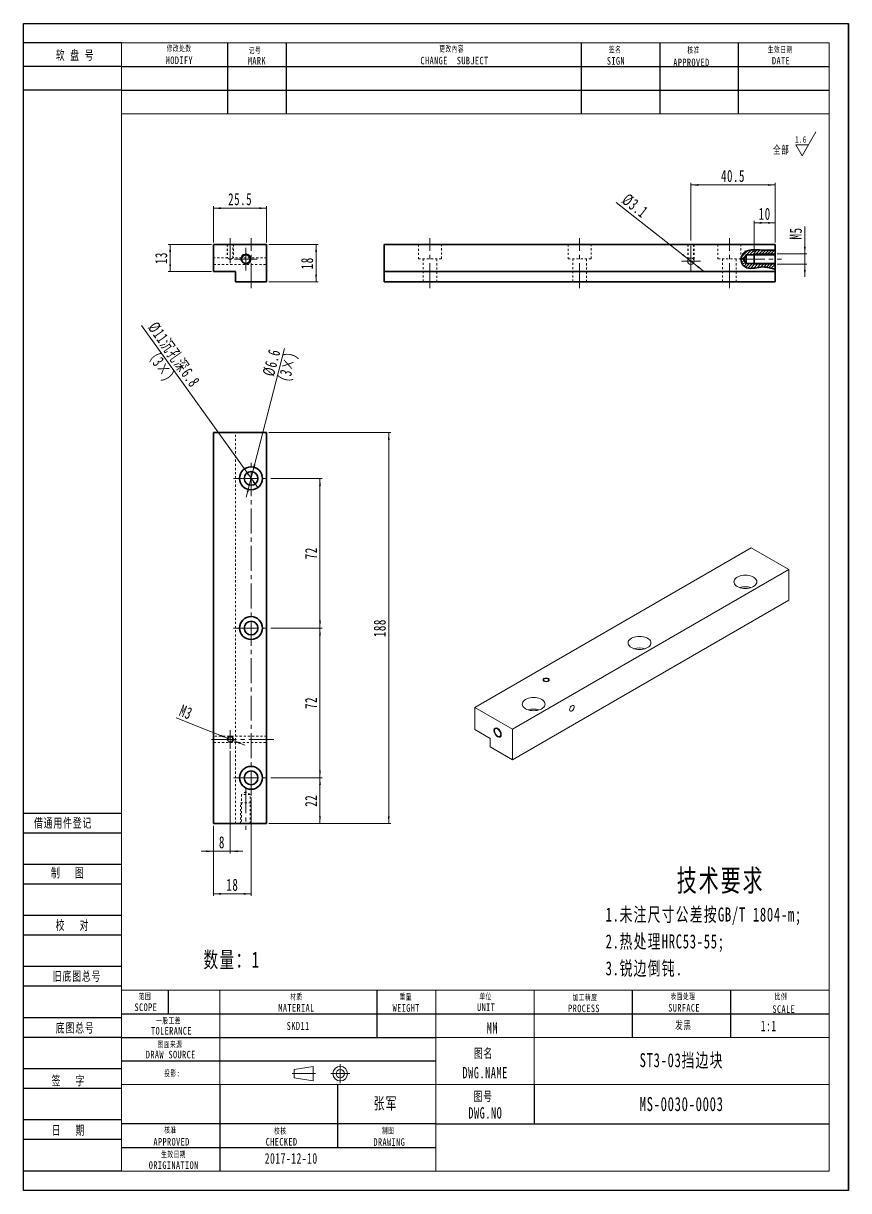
# Model space of a CAD drawing. Header units: millimetres. Extents: x 0 to 8592, y 0 to 561.
# Drawn here: x 876 to 1273, y 0 to 561 of the extents above; entities that cross this region are included whole.
import ezdxf

# ---------------------------------------------------------------- set-up
doc = ezdxf.new("R2010")
doc.units = ezdxf.units.MM
for name, pattern in [('AD_LTYPE3 0 mm', [16, 11, -1, 1, -1, 1, -1]), ('AD_LTYPE6 0 mm', [12, 1, -1, 1, -1, 1, -1, 1, -1, 1, -1, 1, -1]), ('点画线', [18, 12, -2, 2, -2]), ('虚线', [2, 1, -1])]:
    doc.linetypes.add(name, pattern=pattern)
doc.layers.get('0').update_dxf_attribs({"lineweight": 35})
for name, color, linetype, lineweight in [('ACAD0', 7, 'Continuous', 0), ('ACADA-定位3-标高', 171, 'Continuous', 0), ('ACADA-构件3-柱砼', 9, 'Continuous', 0), ('ACADA-构件8-屋面', 7, 'Continuous', 0), ('EB0', 7, 'Continuous', 35), ('中心线层', 1, '点画线', 18), ('剖面线层', 4, 'Continuous', 18), ('尺寸线层', 3, 'Continuous', 18), ('虚线层', 6, '虚线', 18)]:
    doc.layers.add(name, color=color, linetype=linetype, lineweight=lineweight)
doc.styles.add('标准', font='', dxfattribs={"width": 0.667})
doc.styles.get('标准').set_extended_font_data('宋体')
doc.dimstyles.new('标准', dxfattribs={"dimtxt": 5.779688, "dimasz": 3.5, "dimexe": 1, "dimexo": 1, "dimgap": 1.209086, "dimtad": 1, "dimdec": 1, "dimdsep": 46, "dimtxsty": '标准', "dimblk": '_CAXARROW', "dimcen": 0, "dimdle": 6, "dimazin": 2, "dimtfac": 0.707107, "dimtdec": 3, "dimtmove": 0, "dimatfit": 3, "dimfxl": 1, "dimfrac": 2, "dimtolj": 1, "dimlwd": 18, "dimarcsym": 0})

# ---------------------------------------------------------------- blocks, each defined once
blk = doc.blocks.new('*X29')
at = {"layer": 'EB0', "linetype": 'Continuous', "lineweight": 18}
for points in [[(946.42, 454.91), (946.86, 451.41), (945.98, 451.41)], [(946.42, 441.91), (946.86, 445.41), (945.98, 445.41)]]:
    blk.add_hatch(color=0, dxfattribs=at).paths.add_polyline_path(points, flags=0)
at = {"layer": 'EB0', "color": 0, "linetype": 'Continuous', "lineweight": 18}
for p, q in [((966.31, 454.91), (945.42, 454.91)), ((946.42, 454.91), (946.42, 441.91)), ((966.31, 441.91), (945.42, 441.91))]:
    blk.add_line(p, q, dxfattribs=at)
at = {"layer": 'EB0', "color": 0, "linetype": 'Continuous', "lineweight": 18, "insert": (942.11, 448.41), "char_height": 5.78, "width": 8.1213, "attachment_point": 5, "rotation": 90, "line_spacing_factor": 1.15057, "style": '标准'}
blk.add_mtext('\\T1.1;13', dxfattribs=at)
blk = doc.blocks.new('_CAXARROW')
blk.add_hatch(color=0).paths.add_polyline_path([(0, 0), (-1, 0.125), (-1, -0.125)], flags=0)
blk = doc.blocks.new('*X30')
at = {"layer": 'EB0', "linetype": 'Continuous', "lineweight": 18}
for points in [[(967.31, 472.38), (970.81, 471.94), (970.81, 472.82)], [(992.81, 472.38), (989.31, 471.94), (989.31, 472.82)]]:
    blk.add_hatch(color=0, dxfattribs=at).paths.add_polyline_path(points, flags=0)
at = {"layer": 'EB0', "color": 0, "linetype": 'Continuous', "lineweight": 18}
for p, q in [((967.31, 455.91), (967.31, 473.38)), ((992.81, 472.38), (967.31, 472.38)), ((992.81, 455.91), (992.81, 473.38))]:
    blk.add_line(p, q, dxfattribs=at)
at = {"layer": 'EB0', "color": 0, "linetype": 'Continuous', "lineweight": 18, "insert": (980.06, 476.69), "char_height": 5.78, "width": 17.1678, "attachment_point": 5, "line_spacing_factor": 1.15057, "style": '标准'}
blk.add_mtext('\\T1.1;25.5', dxfattribs=at)
blk = doc.blocks.new('*X31')
at = {"layer": 'EB0', "linetype": 'Continuous', "lineweight": 18}
for points in [[(1016.58, 454.91), (1016.15, 451.41), (1017.02, 451.41)], [(1016.58, 436.91), (1016.15, 440.41), (1017.02, 440.41)]]:
    blk.add_hatch(color=0, dxfattribs=at).paths.add_polyline_path(points, flags=0)
at = {"layer": 'EB0', "color": 0, "linetype": 'Continuous', "lineweight": 18}
for p, q in [((993.81, 454.91), (1017.58, 454.91)), ((1016.58, 436.91), (1016.58, 454.91)), ((993.81, 436.91), (1017.58, 436.91))]:
    blk.add_line(p, q, dxfattribs=at)
at = {"layer": 'EB0', "color": 0, "linetype": 'Continuous', "lineweight": 18, "insert": (1012.27, 445.91), "char_height": 5.78, "width": 8.1534, "attachment_point": 5, "rotation": 90, "line_spacing_factor": 1.15057, "style": '标准'}
blk.add_mtext('\\T1.1;18', dxfattribs=at)
blk = doc.blocks.new('*X32')
at = {"layer": 'EB0', "linetype": 'Continuous', "lineweight": 18}
for points in [[(1196.81, 483.55), (1200.31, 483.99), (1200.31, 483.12)], [(1237.31, 483.55), (1233.81, 483.99), (1233.81, 483.12)]]:
    blk.add_hatch(color=0, dxfattribs=at).paths.add_polyline_path(points, flags=0)
at = {"layer": 'EB0', "color": 0, "linetype": 'Continuous', "lineweight": 18}
for p, q in [((1196.81, 456.9), (1196.81, 484.55)), ((1196.81, 483.55), (1237.31, 483.55)), ((1237.31, 455.91), (1237.31, 484.55))]:
    blk.add_line(p, q, dxfattribs=at)
at = {"layer": 'EB0', "color": 0, "linetype": 'Continuous', "lineweight": 18, "insert": (1217.06, 487.86), "char_height": 5.78, "width": 17.1678, "attachment_point": 5, "line_spacing_factor": 1.15057, "style": '标准'}
blk.add_mtext('\\T1.1;40.5', dxfattribs=at)
blk = doc.blocks.new('*X33')
at = {"layer": 'EB0', "linetype": 'Continuous', "lineweight": 18}
for points in [[(1195.59, 447.87), (1193.12, 450.38), (1192.57, 449.69)], [(1198.03, 445.96), (1201.05, 444.13), (1200.51, 443.45)]]:
    blk.add_hatch(color=0, dxfattribs=at).paths.add_polyline_path(points, flags=0)
at = {"layer": 'EB0', "color": 0, "linetype": 'Continuous', "lineweight": 18}
blk.add_line((1160.95, 475.16), (1202.74, 442.24), dxfattribs=at)
at = {"layer": 'EB0', "color": 0, "linetype": 'Continuous', "lineweight": 18, "insert": (1169.94, 473.56), "char_height": 5.7797, "width": 23.6739, "attachment_point": 5, "rotation": 321.7791, "line_spacing_factor": 1.15057, "style": '标准'}
blk.add_mtext('\\T1.1;%%C3.1', dxfattribs=at)
blk = doc.blocks.new('*X34')
at = {"layer": 'EB0', "linetype": 'Continuous', "lineweight": 18}
for points in [[(1251.6, 450.41), (1252.03, 453.91), (1251.16, 453.91)], [(1251.6, 445.41), (1252.03, 441.91), (1251.16, 441.91)]]:
    blk.add_hatch(color=0, dxfattribs=at).paths.add_polyline_path(points, flags=0)
at = {"layer": 'EB0', "color": 0, "linetype": 'Continuous', "lineweight": 18}
for p, q in [((1251.6, 463.6), (1251.6, 439.41)), ((1238.31, 450.41), (1252.6, 450.41)), ((1238.31, 445.41), (1252.6, 445.41))]:
    blk.add_line(p, q, dxfattribs=at)
at = {"layer": 'EB0', "color": 0, "linetype": 'Continuous', "lineweight": 18, "insert": (1247.29, 460.26), "char_height": 5.78, "width": 8.1213, "attachment_point": 5, "rotation": 90, "line_spacing_factor": 1.15057, "style": '标准'}
blk.add_mtext('\\T1.1;M5', dxfattribs=at)
blk = doc.blocks.new('*X35')
at = {"layer": 'EB0', "linetype": 'Continuous', "lineweight": 18}
for points in [[(1227.31, 465.34), (1230.81, 465.77), (1230.81, 464.9)], [(1237.31, 465.34), (1233.81, 465.77), (1233.81, 464.9)]]:
    blk.add_hatch(color=0, dxfattribs=at).paths.add_polyline_path(points, flags=0)
at = {"layer": 'EB0', "color": 0, "linetype": 'Continuous', "lineweight": 18}
for p, q in [((1227.31, 451.41), (1227.31, 466.34)), ((1237.31, 455.91), (1237.31, 466.34)), ((1227.31, 465.34), (1237.31, 465.34))]:
    blk.add_line(p, q, dxfattribs=at)
at = {"layer": 'EB0', "color": 0, "linetype": 'Continuous', "lineweight": 18, "insert": (1232.31, 469.65), "char_height": 5.78, "width": 8.2177, "attachment_point": 5, "line_spacing_factor": 1.15057, "style": '标准'}
blk.add_mtext('\\T1.1;10', dxfattribs=at)
blk = doc.blocks.new('*X36')
at = {"layer": 'EB0', "linetype": 'Continuous', "lineweight": 18}
for points in [[(973.91, 217.54), (970.82, 219.24), (970.5, 218.43)], [(976.7, 216.43), (980.12, 215.55), (979.79, 214.74)]]:
    blk.add_hatch(color=0, dxfattribs=at).paths.add_polyline_path(points, flags=0)
at = {"layer": 'EB0', "color": 0, "linetype": 'Continuous', "lineweight": 18}
blk.add_line((949.33, 227.31), (982.28, 214.22), dxfattribs=at)
at = {"layer": 'EB0', "color": 0, "linetype": 'Continuous', "lineweight": 18, "insert": (954.03, 230.08), "char_height": 5.78, "width": 11.5081, "attachment_point": 5, "rotation": 338.3335, "line_spacing_factor": 1.15057, "style": '标准'}
blk.add_mtext('\\T1.1;M3', dxfattribs=at)
blk = doc.blocks.new('*X37')
at = {"layer": 'EB0', "linetype": 'Continuous', "lineweight": 18}
for points in [[(967.31, 163.17), (963.81, 162.74), (963.81, 163.61)], [(975.31, 163.17), (978.81, 162.74), (978.81, 163.61)]]:
    blk.add_hatch(color=0, dxfattribs=at).paths.add_polyline_path(points, flags=0)
at = {"layer": 'EB0', "color": 0, "linetype": 'Continuous', "lineweight": 18}
for p, q in [((975.31, 211.49), (975.31, 162.17)), ((967.31, 175.49), (967.31, 162.17)), ((981.31, 163.17), (961.31, 163.17))]:
    blk.add_line(p, q, dxfattribs=at)
at = {"layer": 'EB0', "color": 0, "linetype": 'Continuous', "lineweight": 18, "insert": (971.31, 167.48), "char_height": 5.78, "width": 3.6302, "attachment_point": 5, "line_spacing_factor": 1.15057, "style": '标准'}
blk.add_mtext('\\T1.1;8', dxfattribs=at)
blk = doc.blocks.new('*X38')
at = {"layer": 'EB0', "linetype": 'Continuous', "lineweight": 18}
for points in [[(967.31, 142.7), (970.81, 142.26), (970.81, 143.14)], [(985.31, 142.7), (981.81, 142.26), (981.81, 143.14)]]:
    blk.add_hatch(color=0, dxfattribs=at).paths.add_polyline_path(points, flags=0)
at = {"layer": 'EB0', "color": 0, "linetype": 'Continuous', "lineweight": 18}
for p, q in [((985.31, 188.99), (985.31, 141.7)), ((967.31, 175.49), (967.31, 141.7)), ((985.31, 142.7), (967.31, 142.7))]:
    blk.add_line(p, q, dxfattribs=at)
at = {"layer": 'EB0', "color": 0, "linetype": 'Continuous', "lineweight": 18, "insert": (976.31, 147.01), "char_height": 5.78, "width": 8.1534, "attachment_point": 5, "line_spacing_factor": 1.15057, "style": '标准'}
blk.add_mtext('\\T1.1;18', dxfattribs=at)
blk = doc.blocks.new('*X39')
at = {"layer": 'EB0', "linetype": 'Continuous', "lineweight": 18}
for points in [[(1051.52, 364.49), (1051.09, 360.99), (1051.96, 360.99)], [(1051.52, 176.49), (1051.09, 179.99), (1051.96, 179.99)]]:
    blk.add_hatch(color=0, dxfattribs=at).paths.add_polyline_path(points, flags=0)
at = {"layer": 'EB0', "color": 0, "linetype": 'Continuous', "lineweight": 18}
for p, q in [((993.81, 364.49), (1052.52, 364.49)), ((1051.52, 176.49), (1051.52, 364.49)), ((993.81, 176.49), (1052.52, 176.49))]:
    blk.add_line(p, q, dxfattribs=at)
at = {"layer": 'EB0', "color": 0, "linetype": 'Continuous', "lineweight": 18, "insert": (1047.21, 270.49), "char_height": 5.78, "width": 12.6767, "attachment_point": 5, "rotation": 90, "line_spacing_factor": 1.15057, "style": '标准'}
blk.add_mtext('\\T1.1;188', dxfattribs=at)
blk = doc.blocks.new('*X40')
at = {"layer": 'EB0', "linetype": 'Continuous', "lineweight": 18}
for points in [[(1018.45, 198.49), (1018.89, 194.99), (1018.02, 194.99)], [(1018.45, 176.49), (1018.89, 179.99), (1018.02, 179.99)]]:
    blk.add_hatch(color=0, dxfattribs=at).paths.add_polyline_path(points, flags=0)
at = {"layer": 'EB0', "color": 0, "linetype": 'Continuous', "lineweight": 18}
for p, q in [((994.81, 198.49), (1019.45, 198.49)), ((1018.45, 198.49), (1018.45, 176.49)), ((993.81, 176.49), (1019.45, 176.49))]:
    blk.add_line(p, q, dxfattribs=at)
at = {"layer": 'EB0', "color": 0, "linetype": 'Continuous', "lineweight": 18, "insert": (1014.14, 187.49), "char_height": 5.78, "width": 8.1213, "attachment_point": 5, "rotation": 90, "line_spacing_factor": 1.15057, "style": '标准'}
blk.add_mtext('\\T1.1;22', dxfattribs=at)
blk = doc.blocks.new('*X41')
at = {"layer": 'EB0', "linetype": 'Continuous', "lineweight": 18}
for points in [[(1018.45, 270.49), (1018.89, 266.99), (1018.02, 266.99)], [(1018.45, 198.49), (1018.89, 201.99), (1018.02, 201.99)]]:
    blk.add_hatch(color=0, dxfattribs=at).paths.add_polyline_path(points, flags=0)
at = {"layer": 'EB0', "color": 0, "linetype": 'Continuous', "lineweight": 18}
for p, q in [((994.81, 270.49), (1019.45, 270.49)), ((1018.45, 270.49), (1018.45, 198.49)), ((994.81, 198.49), (1019.45, 198.49))]:
    blk.add_line(p, q, dxfattribs=at)
at = {"layer": 'EB0', "color": 0, "linetype": 'Continuous', "lineweight": 18, "insert": (1014.14, 234.49), "char_height": 5.78, "width": 8.1213, "attachment_point": 5, "rotation": 90, "line_spacing_factor": 1.15057, "style": '标准'}
blk.add_mtext('\\T1.1;72', dxfattribs=at)
blk = doc.blocks.new('*X42')
at = {"layer": 'EB0', "linetype": 'Continuous', "lineweight": 18}
for points in [[(1018.45, 342.49), (1018.89, 338.99), (1018.02, 338.99)], [(1018.45, 270.49), (1018.89, 273.99), (1018.02, 273.99)]]:
    blk.add_hatch(color=0, dxfattribs=at).paths.add_polyline_path(points, flags=0)
at = {"layer": 'EB0', "color": 0, "linetype": 'Continuous', "lineweight": 18}
for p, q in [((994.81, 342.49), (1019.45, 342.49)), ((1018.45, 342.49), (1018.45, 270.49)), ((994.81, 270.49), (1019.45, 270.49))]:
    blk.add_line(p, q, dxfattribs=at)
at = {"layer": 'EB0', "color": 0, "linetype": 'Continuous', "lineweight": 18, "insert": (1014.14, 306.49), "char_height": 5.78, "width": 8.1213, "attachment_point": 5, "rotation": 90, "line_spacing_factor": 1.15057, "style": '标准'}
blk.add_mtext('\\T1.1;72', dxfattribs=at)
blk = doc.blocks.new('*X67')
at = {"layer": 'EB0', "linetype": 'Continuous', "lineweight": 18}
for points in [[(982.1, 346.96), (984.5, 344.37), (983.79, 343.86)], [(988.51, 338.02), (986.83, 341.12), (986.12, 340.61)]]:
    blk.add_hatch(color=0, dxfattribs=at).paths.add_polyline_path(points, flags=0)
at = {"layer": 'EB0', "color": 0, "linetype": 'Continuous', "lineweight": 18}
blk.add_line((932.56, 416.07), (988.51, 338.02), dxfattribs=at)
at = {"layer": 'EB0', "color": 0, "linetype": 'Continuous', "lineweight": 18, "attachment_point": 5, "rotation": 305.6336, "line_spacing_factor": 1.15057, "style": '标准'}
for s, insert, char_height, width in [('\\T1.1;%%C11沉孔深6.8', (948.02, 401.91), 5.7797, 67.6065), ('\\T1.1;（3×)', (941.01, 396.88), 5.78, 39.3945)]:
    blk.add_mtext(s, dxfattribs=dict(at, insert=insert, char_height=char_height, width=width))
blk = doc.blocks.new('*X68')
at = {"layer": 'EB0', "linetype": 'Continuous', "lineweight": 18}
for points in [[(986.13, 345.68), (987.43, 348.96), (986.58, 349.18)], [(984.48, 339.29), (984.03, 335.79), (983.19, 336.01)]]:
    blk.add_hatch(color=0, dxfattribs=at).paths.add_polyline_path(points, flags=0)
at = {"layer": 'EB0', "color": 0, "linetype": 'Continuous', "lineweight": 18}
blk.add_line((1001.39, 404.87), (982.99, 333.48), dxfattribs=at)
at = {"layer": 'EB0', "color": 0, "linetype": 'Continuous', "lineweight": 18, "attachment_point": 5, "rotation": 75.5458, "line_spacing_factor": 1.15057, "style": '标准'}
for s, insert, char_height, width in [('\\T1.1;%%C6.6', (995.2, 398.15), 5.7797, 50.8656), ('\\T1.1;(3×)', (1003.55, 396), 5.78, 62.5652)]:
    blk.add_mtext(s, dxfattribs=dict(at, insert=insert, char_height=char_height, width=width))
blk = doc.blocks.new('*X341')
at = {"layer": '尺寸线层', "linetype": 'Continuous', "lineweight": 18}
for p, q in [((7.88, -1.18), (14.52, 10.33)), ((4.86, 4.05), (10.9, 4.05)), ((7.88, -1.18), (4.86, 4.05))]:
    blk.add_line(p, q, dxfattribs=at)
at = {"layer": '尺寸线层', "linetype": 'Continuous', "lineweight": 18, "line_spacing_factor": 1.15057, "style": '标准'}
for s, insert, char_height, width, attachment_point in [('\\T1.1;1.6', (10.09, 6.64), 3.116, 6.8522, 6), ('\\T1.1;全部', (-2.08, 1.51), 3.853, 17.1639, 5)]:
    blk.add_mtext(s, dxfattribs=dict(at, insert=insert, char_height=char_height, width=width, attachment_point=attachment_point))

msp = doc.modelspace()

# ---------------------------------------------------------------- hatches: boundary and pattern name
at = {"layer": '剖面线层', "linetype": 'Continuous', "lineweight": 18}
h = msp.add_hatch(dxfattribs=at)
h.set_pattern_fill('无图案', color=256, angle=45, style=0, pattern_type=0)
h.set_pattern_definition([(45, (0, 0), (-0.7071068, 0.7071068), [])])
edge = h.paths.add_edge_path(flags=0)
edge.add_line((1222.05, 447.91), (1220.99, 447.91))
edge.add_line((1223.31, 450.01), (1222.05, 447.91))
edge.add_line((1227.31, 450.01), (1223.31, 450.01))
edge.add_line((1227.31, 450.41), (1227.31, 450.01))
edge.add_line((1237.31, 450.41), (1227.31, 450.41))
edge.add_line((1237.31, 452.18), (1237.31, 450.41))
edge.add_spline(control_points=[(1237.31, 452.18), (1234.81, 452.3), (1230.57, 452.16), (1225.49, 452.59), (1221.97, 451.23), (1221.07, 449.16), (1220.99, 447.91)], knot_values=[0, 0, 0, 0, 7.637599, 12.99804, 15.271836, 18.742825, 18.742825, 18.742825, 18.742825], weights=[1, 1, 1, 1, 1, 1, 1], degree=3, periodic=0)
edge.add_line((1237.31, 445.41), (1237.31, 442.98))
edge.add_line((1227.31, 445.41), (1237.31, 445.41))
edge.add_line((1227.31, 445.81), (1227.31, 445.41))
edge.add_line((1223.31, 445.81), (1227.31, 445.81))
edge.add_line((1222.05, 447.91), (1223.31, 445.81))
edge.add_line((1220.99, 447.91), (1222.05, 447.91))
edge.add_spline(control_points=[(1220.99, 447.91), (1220.93, 447.12), (1221.25, 445.26), (1225.08, 442.45), (1230.93, 444.97), (1235.4, 443.56), (1237.31, 442.98)], knot_values=[0, 0, 0, 0, 2.203401, 5.229188, 13.065655, 19.166971, 19.166971, 19.166971, 19.166971], weights=[1, 1, 1, 1, 1, 1, 1], degree=3, periodic=0)

# ---------------------------------------------------------------- linework, layer by layer
at = {"layer": 'ACAD0', "linetype": 'Continuous', "lineweight": 0}
for p, q in [((923.06, 9.45), (923.06, 551.83)), ((923.06, 551.83), (1263.22, 551.83)), ((1263.22, 551.83), (1263.22, 9.45)), ((923.06, 517.81), (1263.22, 517.81)), ((923.06, 96.38), (1263.22, 96.38)), ((970.3, 51.02), (970.3, 96.38)), ((1074.24, 9.45), (1074.24, 96.38)), ((1121.49, 51.02), (1121.49, 96.38)), ((1074.24, 73.7), (1263.22, 73.7)), ((923.06, 51.02), (1263.22, 51.02)), ((923.06, 9.45), (1263.22, 9.45))]:
    msp.add_line(p, q, dxfattribs=at)
at = {"layer": 'ACAD0', "color": 7, "linetype": 'Continuous', "lineweight": 15}
for p, q in [((1237.31, 450.41), (1227.31, 450.41)), ((1237.31, 445.41), (1227.31, 445.41)), ((1092.92, 232.33), (1225.85, 309.07)), ((1243.88, 298.66), (1225.85, 309.07)), ((1110.95, 221.92), (1243.88, 298.66)), ((1243.88, 283.96), (1243.88, 298.66)), ((1110.95, 207.22), (1243.88, 283.96)), ((1110.95, 221.92), (1092.92, 232.33)), ((1092.92, 232.33), (1092.92, 221.71)), ((1092.92, 221.71), (1100.34, 217.43)), ((1110.95, 207.22), (1110.95, 221.92)), ((1100.34, 217.43), (1100.34, 213.34)), ((1100.34, 213.34), (1110.95, 207.22))]:
    msp.add_line(p, q, dxfattribs=at)
at = {"layer": 'ACAD0', "color": 7, "linetype": 'AD_LTYPE6 0 mm', "lineweight": 0}
msp.add_line((1198, 447.91), (1198.06, 447.91), dxfattribs=at)
at = {"layer": 'ACAD0', "color": 7, "linetype": 'Continuous', "lineweight": 15}
for points in [[(1219.13, 290.5), (1219.79, 290.17), (1220.53, 289.91), (1221.32, 289.72), (1222.16, 289.61), (1223.02, 289.57), (1223.88, 289.61), (1224.72, 289.72), (1225.52, 289.91), (1226.26, 290.17), (1226.91, 290.5), (1227.47, 290.88), (1227.92, 291.3), (1228.25, 291.76), (1228.46, 292.25), (1228.52, 292.74), (1228.46, 293.24), (1228.25, 293.72), (1227.92, 294.18), (1227.47, 294.61), (1226.91, 294.99), (1226.26, 295.31), (1225.52, 295.57), (1224.72, 295.76), (1223.88, 295.88), (1223.02, 295.92), (1222.16, 295.88), (1221.32, 295.76), (1220.53, 295.57), (1219.79, 295.31), (1219.13, 294.99), (1218.57, 294.61), (1218.12, 294.18), (1217.79, 293.72), (1217.59, 293.24), (1217.52, 292.74), (1217.59, 292.25), (1217.79, 291.76), (1218.12, 291.3), (1218.57, 290.88), (1219.13, 290.5)], [(1168.22, 261.11), (1168.88, 260.78), (1169.61, 260.52), (1170.41, 260.33), (1171.25, 260.22), (1172.11, 260.18), (1172.97, 260.22), (1173.81, 260.33), (1174.61, 260.52), (1175.34, 260.78), (1176, 261.11), (1176.56, 261.49), (1177.01, 261.91), (1177.34, 262.37), (1177.54, 262.86), (1177.61, 263.35), (1177.54, 263.85), (1177.34, 264.33), (1177.01, 264.79), (1176.56, 265.22), (1176, 265.6), (1175.34, 265.92), (1174.61, 266.18), (1173.81, 266.37), (1172.97, 266.49), (1172.11, 266.53), (1171.25, 266.49), (1170.41, 266.37), (1169.61, 266.18), (1168.88, 265.92), (1168.22, 265.6), (1167.66, 265.22), (1167.21, 264.79), (1166.88, 264.33), (1166.68, 263.85), (1166.61, 263.35), (1166.68, 262.86), (1166.88, 262.37), (1167.21, 261.91), (1167.66, 261.49), (1168.22, 261.11)], [(1126.33, 245.08), (1126.66, 244.95), (1127.06, 244.88), (1127.47, 244.89), (1127.85, 244.97), (1128.16, 245.13), (1128.37, 245.33), (1128.46, 245.57), (1128.41, 245.8), (1128.23, 246.01), (1127.94, 246.18), (1127.57, 246.29), (1127.16, 246.32), (1126.76, 246.27), (1126.4, 246.15), (1126.14, 245.96), (1125.99, 245.74), (1125.97, 245.51), (1126.09, 245.28), (1126.33, 245.08)], [(1117.31, 231.72), (1117.97, 231.39), (1118.7, 231.13), (1119.5, 230.94), (1120.34, 230.83), (1121.2, 230.79), (1122.06, 230.83), (1122.9, 230.94), (1123.7, 231.13), (1124.43, 231.39), (1125.09, 231.72), (1125.65, 232.09), (1126.1, 232.52), (1126.43, 232.98), (1126.63, 233.46), (1126.7, 233.96), (1126.63, 234.46), (1126.43, 234.94), (1126.1, 235.4), (1125.65, 235.83), (1125.09, 236.21), (1124.43, 236.53), (1123.7, 236.79), (1122.9, 236.98), (1122.06, 237.1), (1121.2, 237.14), (1120.34, 237.1), (1119.5, 236.98), (1118.7, 236.79), (1117.97, 236.53), (1117.31, 236.21), (1116.75, 235.83), (1116.3, 235.4), (1115.97, 234.94), (1115.77, 234.46), (1115.7, 233.96), (1115.77, 233.46), (1115.97, 232.98), (1116.3, 232.52), (1116.75, 232.09), (1117.31, 231.72)], [(1139.58, 233.18), (1139.26, 232.94), (1138.97, 232.61), (1138.73, 232.21), (1138.56, 231.79), (1138.49, 231.38), (1138.52, 231.02), (1138.64, 230.74), (1138.84, 230.56), (1139.11, 230.5), (1139.42, 230.57), (1139.75, 230.76), (1140.06, 231.05), (1140.33, 231.42), (1140.53, 231.83), (1140.65, 232.25), (1140.68, 232.64), (1140.6, 232.97), (1140.44, 233.2), (1140.2, 233.32), (1139.91, 233.31), (1139.58, 233.18)], [(1105.36, 219.43), (1105.31, 219.88), (1105.18, 220.36), (1104.96, 220.83), (1104.67, 221.27), (1104.33, 221.65), (1103.97, 221.94), (1103.6, 222.13), (1103.24, 222.2), (1102.93, 222.15), (1102.67, 221.99), (1102.5, 221.71), (1102.4, 221.35), (1102.4, 220.92), (1102.5, 220.45), (1102.67, 219.97), (1102.93, 219.51), (1103.24, 219.1), (1103.6, 218.76), (1103.97, 218.52), (1104.33, 218.39), (1104.67, 218.38), (1104.96, 218.49), (1105.18, 218.71), (1105.31, 219.03), (1105.36, 219.43)]]:
    msp.add_lwpolyline(points, dxfattribs=at)
at = {"layer": 'ACAD0', "color": 7, "linetype": 'Continuous', "lineweight": 0}
for points in [[(1126.15, 244.98), (1125.82, 245.26), (1125.71, 245.59), (1125.82, 245.93), (1126.15, 246.21), (1126.64, 246.39), (1127.21, 246.46), (1127.78, 246.39), (1128.27, 246.21), (1128.6, 245.93), (1128.71, 245.59), (1128.6, 245.26), (1128.27, 244.98), (1127.78, 244.79), (1127.21, 244.73), (1126.64, 244.79), (1126.15, 244.98)], [(1103.88, 218.24), (1103.2, 218.79), (1102.63, 219.56), (1102.24, 220.45), (1102.11, 221.31), (1102.24, 222.01), (1102.63, 222.45), (1103.2, 222.56), (1103.88, 222.33), (1104.55, 221.78), (1105.13, 221.01), (1105.51, 220.12), (1105.64, 219.26), (1105.51, 218.56), (1105.13, 218.12), (1104.55, 218.01), (1103.88, 218.24)]]:
    msp.add_lwpolyline(points, dxfattribs=at)
at = {"layer": 'ACAD0', "color": 7, "linetype": 'Continuous', "lineweight": 15}
for centre, radius in [((1196.81, 446.91), 1.55), ((975.31, 216.99), 1.25)]:
    msp.add_circle(centre, radius, dxfattribs=at)
at = {"layer": 'ACAD0', "color": 7, "linetype": 'Continuous', "lineweight": 0}
for centre, radius in [((982.81, 447.91), 2.5), ((975.31, 216.99), 1.5)]:
    msp.add_arc(centre, radius, 255, 195, dxfattribs=at)
at = {"layer": 'ACAD0', "color": 7, "linetype": 'Continuous', "lineweight": 15}
for centre in [(1223.02, 281.34), (1172.11, 251.95), (1121.2, 222.56)]:
    msp.add_arc(centre, 9.03, 72.8082, 107.1918, dxfattribs=at)
at = {"layer": 'ACADA-构件3-柱砼', "linetype": 'ByBlock', "lineweight": -2, "ltscale": 0.2}
for p, q in [((875.81, 0), (875.81, 561.27)), ((875.81, 561.27), (1272.67, 561.27)), ((1272.67, 0), (1272.67, 561.27)), ((1272.67, 561.27), (1272.67, 0)), ((923.06, 551.83), (875.81, 551.83)), ((974.08, 517.81), (974.08, 551.83)), ((1002.43, 517.81), (1002.43, 551.83)), ((1144.16, 517.81), (1144.16, 551.83)), ((1181.96, 517.81), (1181.96, 551.83)), ((1219.76, 517.81), (1219.76, 551.83)), ((923.06, 540.49), (875.81, 540.49)), ((923.06, 540.49), (1263.22, 540.49)), ((923.06, 529.15), (875.81, 529.15)), ((923.06, 529.15), (1263.22, 529.15)), ((923.06, 181.42), (875.81, 181.42)), ((923.06, 171.97), (875.81, 171.97)), ((923.06, 156.85), (875.81, 156.85)), ((923.06, 147.41), (875.81, 147.41)), ((923.06, 132.29), (875.81, 132.29)), ((923.06, 122.84), (875.81, 122.84)), ((923.06, 107.72), (875.81, 107.72)), ((923.06, 98.27), (875.81, 98.27)), ((945.47, 96.4), (945.47, 85.04)), ((1045.89, 73.7), (1045.89, 96.38)), ((1168.73, 73.7), (1168.73, 96.38)), ((1215.98, 73.7), (1215.98, 96.38)), ((923.06, 85.04), (1263.22, 85.04)), ((923.06, 83.15), (875.81, 83.15)), ((923.06, 73.7), (875.81, 73.7)), ((923.06, 73.7), (1074.24, 73.7)), ((923.06, 62.36), (1074.24, 62.36)), ((923.06, 58.58), (875.81, 58.58)), ((970.3, 51.02), (970.3, 9.45)), ((1026.99, 20.79), (1026.99, 51.02)), ((1121.49, 51.02), (1121.49, 32.13)), ((923.06, 49.14), (875.81, 49.14)), ((923.06, 34.02), (875.81, 34.02)), ((1074.24, 32.13), (923.06, 32.13)), ((1074.24, 32.13), (1263.22, 32.13)), ((923.06, 24.57), (875.81, 24.57)), ((923.06, 20.79), (1074.24, 20.79)), ((923.06, 9.45), (875.81, 9.45)), ((1272.67, 0), (875.81, 0))]:
    msp.add_line(p, q, dxfattribs=at)
at = {"layer": 'ACADA-构件8-屋面', "linetype": 'Continuous', "lineweight": 18}
for p, q in [((1005.02, 56.26), (1016.25, 56.26)), ((1006.08, 58.24), (1015.18, 59.75)), ((1006.08, 58.24), (1006.08, 54.28)), ((1015.18, 59.75), (1015.18, 52.77)), ((1023.64, 56.26), (1032.73, 56.26)), ((1028.19, 51.71), (1028.19, 60.81)), ((1006.08, 54.28), (1015.18, 52.77))]:
    msp.add_line(p, q, dxfattribs=at)
for radius in [3.49, 1.98]:
    msp.add_circle((1028.19, 56.26), radius, dxfattribs=at)
at = {"layer": 'EB0'}
for p, q in [((967.31, 454.91), (967.31, 441.91)), ((992.81, 454.91), (967.31, 454.91)), ((992.81, 436.91), (992.81, 454.91)), ((1237.31, 454.91), (1049.31, 454.91)), ((1049.31, 454.91), (1049.31, 441.91)), ((1237.31, 454.91), (1237.31, 441.91)), ((1223.31, 450.01), (1222.05, 447.91)), ((1223.31, 450.01), (1223.31, 445.81)), ((1237.31, 450.01), (1223.31, 450.01)), ((1227.31, 450.41), (1227.31, 445.41)), ((1222.05, 447.91), (1223.31, 445.81)), ((1223.31, 445.81), (1237.31, 445.81)), ((967.31, 441.91), (977.81, 441.91)), ((977.81, 441.91), (977.81, 436.91)), ((1237.31, 441.91), (1049.31, 441.91)), ((1049.31, 441.91), (1049.31, 436.91)), ((1237.31, 441.91), (1237.31, 436.91)), ((977.81, 436.91), (992.81, 436.91)), ((1237.31, 436.91), (1049.31, 436.91)), ((992.81, 364.49), (967.31, 364.49)), ((967.31, 176.49), (967.31, 364.49)), ((992.81, 176.49), (992.81, 364.49)), ((992.81, 176.49), (967.31, 176.49))]:
    msp.add_line(p, q, dxfattribs=at)
for centre, radius in [((982.81, 447.91), 2.1), ((985.31, 342.49), 5.5), ((985.31, 342.49), 3.3), ((985.31, 270.49), 5.5), ((985.31, 270.49), 3.3), ((985.31, 198.49), 5.5), ((985.31, 198.49), 3.3)]:
    msp.add_circle(centre, radius, dxfattribs=at)
msp.add_open_spline([(1237.31, 452.18), (1234.81, 452.3), (1230.57, 452.16), (1225.49, 452.59), (1221.28, 450.96), (1220.23, 446), (1225.08, 442.45), (1230.93, 444.97), (1235.4, 443.56), (1237.31, 442.98)], degree=3, knots=[0, 0, 0, 0, 8.160338, 13.887663, 16.317085, 22.379776, 25.612559, 33.985124, 40.503836, 40.503836, 40.503836, 40.503836], dxfattribs=at)
at = {"layer": '中心线层', "linetype": '点画线', "lineweight": 18}
for p, q in [((975.31, 457.91), (975.31, 445.46)), ((985.31, 433.91), (985.31, 457.91)), ((1071.31, 433.91), (1071.31, 457.91)), ((1143.31, 433.91), (1143.31, 457.91)), ((1196.81, 442.36), (1196.81, 455.9)), ((1215.31, 433.91), (1215.31, 457.91)), ((982.81, 442.41), (982.81, 453.41)), ((977.31, 447.91), (988.31, 447.91)), ((1192.26, 446.91), (1201.36, 446.91)), ((1220.31, 447.91), (1240.31, 447.91)), ((985.31, 333.99), (985.31, 350.99)), ((976.81, 342.49), (993.81, 342.49)), ((985.31, 261.99), (985.31, 333.99)), ((976.81, 270.49), (993.81, 270.49)), ((985.31, 189.99), (985.31, 261.99)), ((975.31, 212.49), (975.31, 221.49)), ((966.26, 216.99), (996.57, 216.99)), ((976.81, 198.49), (993.81, 198.49)), ((982.81, 193.49), (982.81, 173.49))]:
    msp.add_line(p, q, dxfattribs=at)
at = {"layer": '虚线层', "color": 6, "linetype": '虚线', "lineweight": 18}
for p, q in [((973.81, 454.91), (973.81, 448.46)), ((974.06, 454.91), (974.06, 448.46)), ((976.56, 448.46), (976.56, 454.91)), ((976.81, 454.91), (976.81, 448.46)), ((1065.81, 454.91), (1065.81, 448.11)), ((1076.81, 448.11), (1076.81, 454.91)), ((1137.81, 454.91), (1137.81, 448.11)), ((1148.81, 448.11), (1148.81, 454.91)), ((1195.31, 454.91), (1195.31, 447.91)), ((1195.56, 454.91), (1195.56, 447.91)), ((1198.06, 447.91), (1198.06, 454.91)), ((1198.31, 454.91), (1198.31, 447.91)), ((1209.81, 454.91), (1209.81, 448.11)), ((1220.81, 448.11), (1220.81, 454.91)), ((974.07, 448.46), (967.31, 448.46)), ((967.31, 445.36), (992.81, 445.36)), ((974.91, 447.91), (975.71, 447.91)), ((992.81, 448.46), (976.55, 448.46)), ((1065.81, 448.11), (1076.81, 448.11)), ((1068.01, 448.11), (1068.01, 436.91)), ((1074.61, 436.91), (1074.61, 448.11)), ((1137.81, 448.11), (1148.81, 448.11)), ((1140.01, 448.11), (1140.01, 436.91)), ((1146.61, 436.91), (1146.61, 448.11)), ((1195.31, 447.91), (1195.63, 447.91)), ((1198, 447.91), (1198.31, 447.91)), ((1209.81, 448.11), (1220.81, 448.11)), ((1212.01, 448.11), (1212.01, 436.91)), ((1218.61, 436.91), (1218.61, 448.11)), ((977.81, 176.49), (977.81, 364.49)), ((992.81, 218.54), (967.31, 218.54)), ((967.31, 215.44), (992.81, 215.44)), ((982.81, 191.75), (980.71, 190.49)), ((984.91, 190.49), (982.81, 191.75)), ((980.31, 176.49), (980.31, 186.49)), ((985.31, 186.49), (980.31, 186.49)), ((980.71, 190.49), (980.71, 176.49)), ((984.91, 190.49), (980.71, 190.49)), ((984.91, 176.49), (984.91, 190.49)), ((985.31, 176.49), (985.31, 186.49))]:
    msp.add_line(p, q, dxfattribs=at)
for points, knots in [([(974.07, 448.46), (974.06, 448.46), (974.05, 448.47), (974.11, 448.42), (974.27, 448.3), (974.53, 448.1), (974.79, 447.97), (974.91, 447.91)], [0, 0, 0, 0, 0.04604, 0.257111, 0.473502, 0.78443, 1.052753, 1.052753, 1.052753, 1.052753]), ([(974.91, 447.91), (975.04, 447.9), (975.17, 447.89), (975.44, 447.89), (975.58, 447.9), (975.71, 447.91)], [0, 0, 0, 0, 0.4014283, 0.4014283, 0.8028566, 0.8028566, 0.8028566, 0.8028566]), ([(975.71, 447.91), (975.84, 447.98), (976.12, 448.12), (976.38, 448.33), (976.54, 448.45), (976.54, 448.45), (976.55, 448.46)], [0, 0, 0, 0, 0.299001, 0.597091, 0.822967, 1.005964, 1.005964, 1.005964, 1.005964])]:
    msp.add_open_spline(points, degree=3, knots=knots, dxfattribs=at)

# ---------------------------------------------------------------- block references
at = {"layer": 'ACAD0'}
msp.add_blockref('*X341', (1242.37, 498.75), dxfattribs=at)

# ---------------------------------------------------------------- texts
at = {"layer": 'ACADA-定位3-标高', "linetype": 'Continuous', "lineweight": 18, "line_spacing_factor": 1.15057, "style": '标准'}
for s, insert, char_height, width, attachment_point in [('\\T1.1;数量：1', (962.43, 106.33), 7.715, 38.9526, 7), ('\\T1.1;ST3-03挡边块', (1192.35, 62.36), 6.743, 141.736, 5), ('\\T1.1;MS-0030-0003', (1192.35, 41.58), 6.743, 141.736, 5), ('\\T1.1;2017-12-10', (991.89, 12.89), 5.0988, 39.173, 7)]:
    msp.add_mtext(s, dxfattribs=dict(at, insert=insert, char_height=char_height, width=width, attachment_point=attachment_point))
at = {"layer": 'ACADA-定位3-标高', "linetype": 'AD_LTYPE3 0 mm', "lineweight": 0, "insert": (1230.39, 76.59), "char_height": 5.097, "width": 10.8681, "attachment_point": 7, "line_spacing_factor": 1.15057, "style": '标准'}
msp.add_mtext('\\T1.1;1:1', dxfattribs=at)
at = {"layer": 'ACADA-构件8-屋面', "linetype": 'Continuous', "lineweight": 18, "line_spacing_factor": 1.15057, "style": '标准'}
for s, insert, char_height, width, attachment_point in [('\\T1.1;修改处数', (950.74, 549.11), 2.913, 20.7275, 5), ('\\T1.1;记号', (987.21, 548.12), 2.913, 14.5107, 5), ('\\T1.1;更改內容', (1081.78, 548.86), 2.913, 39.3958, 5), ('\\T1.1;签名', (1160.38, 548.52), 2.913, 14.5107, 5), ('\\T1.1;核准', (1198.11, 548.27), 2.913, 18.6593, 5), ('\\T1.1;生效日期', (1239.79, 548.52), 2.913, 16.5789, 5), ('\\T1.1;软 盘 号', (891.39, 548.28), 4.5511, 24.9916, 1), ('\\T1.1;MODIFY', (950.84, 543.49), 3.6408, 16.591, 5), ('\\T1.1;MARK', (988.12, 543.27), 3.641, 12.4425, 5), ('\\T1.1;CHANGE  SUBJECT', (1083.14, 543.34), 3.6408, 35.2594, 5), ('\\T1.1;SIGN', (1160.76, 543.18), 3.641, 12.4425, 5), ('\\T1.1;DATE', (1240.15, 543.34), 3.641, 12.4425, 5), ('\\T1.1;APPROVED', (1197.07, 542.47), 3.6408, 16.591, 5), ('\\T1.1;借通用件登记', (880.91, 179.11), 4.5511, 42.9407, 1), ('\\T1.1;制   图', (889.1, 155.13), 4.5511, 24.9916, 1), ('\\T1.1;校   对', (891.39, 129.94), 4.5511, 24.9916, 1), ('\\T1.1;旧底图总号', (889.93, 105.42), 4.5511, 71.2879, 1), ('\\T1.1;SCOPE', (934.71, 88.18), 3.6408, 10.4963, 5), ('\\T1.1;范围', (934.31, 93.27), 2.913, 9.1903, 5), ('\\T1.1;材质', (1007.15, 93.14), 2.913, 15.0019, 5), ('\\T1.1;重量', (1059.73, 93.16), 2.913, 16.9391, 5), ('\\T1.1;UNIT', (1098.34, 88.16), 3.641, 11.0089, 5), ('\\T1.1;单位', (1098.12, 93.24), 2.913, 13.0647, 5), ('\\T1.1;加工精度', (1145.88, 92.76), 2.913, 18.3844, 5), ('\\T1.1;表面处理', (1193.02, 93.31), 2.913, 18.3844, 5), ('\\T1.1;比例', (1240.12, 93.18), 2.913, 16.6913, 5), ('\\T1.1;MATERIAL', (1007.16, 87.9), 3.6408, 15.3921, 5), ('\\T1.1;WEIGHT', (1059.91, 87.82), 3.6408, 15.2903, 5), ('\\T1.1;PROCESS', (1145.41, 87.63), 3.6408, 14.676, 5), ('\\T1.1;SURFACE', (1193.53, 87.89), 3.6408, 14.5742, 5), ('\\T1.1;SCALE', (1241.47, 87.27), 3.6408, 15.1339, 5), ('\\T1.1;底图总号', (891.39, 80.56), 4.551, 24.9916, 1), ('\\T1.1;TOLERANCE', (947.02, 76.81), 3.6408, 18.4486, 5), ('\\T1.1;一般工差', (945.63, 81.59), 2.913, 20.3216, 5), ('\\T1.1;   MM', (1097.23, 78.18), 5.4613, 22.3434, 5), ('\\T1.1;图面来源', (946.32, 70.15), 2.913, 24.196, 5), ('\\T1.1;图名', (1097.09, 65.83), 4.551, 13.7855, 5), ('\\T1.1;投影:', (947.38, 56.28), 2.913, 108.913, 5), ('\\T1.1;签   字', (889.41, 55.19), 4.5511, 24.9916, 1), ('\\T1.1;张军', (1050.02, 41.66), 5.772, 75.5925, 5), ('\\T1.1;图号', (1096.96, 45.12), 4.551, 22.5029, 5), ('\\T1.1;日   期', (889.41, 31.38), 4.5511, 24.9916, 1), ('\\T1.1;核准', (946.54, 29.07), 2.913, 16.9391, 5), ('\\T1.1;校核', (999.39, 28.58), 2.913, 15.0019, 5), ('\\T1.1;制图', (1051.26, 28.7), 2.913, 18.8763, 5), ('\\T1.1;APPROVED', (947.08, 23.46), 3.6408, 17.0202, 5), ('\\T1.1;CHECKED', (999.98, 23.46), 3.6408, 14.676, 5), ('\\T1.1;DRAWING', (1051.78, 23.34), 3.6408, 14.1672, 5), ('\\T1.1;生效日期', (948.07, 17.29), 2.913, 24.196, 5), ('\\T1.1;ORIGINATION', (948.11, 12.24), 3.6408, 20.5743, 5)]:
    msp.add_mtext(s, dxfattribs=dict(at, insert=insert, char_height=char_height, width=width, attachment_point=attachment_point))
at = {"layer": '尺寸线层', "linetype": 'Continuous', "lineweight": 18, "line_spacing_factor": 1.15057, "style": '标准'}
for s, insert, char_height, width, attachment_point in [('\\T1.1;技术要求', (1190.03, 154.44), 10.537, 72.7231, 1), ('\\T1.1;1.未注尺寸公差按GB/T 1804-m;\\P2.热处理HRC53-55;\\P3.锐边倒钝.', (1155.8, 136.15), 6.743, 128.952, 1), ('\\T1.1;SKD11', (1007.96, 79.19), 3.8481, 40.532, 5), ('\\T1.1;发黑', (1193.23, 79.37), 3.853, 47.2453, 5), ('\\T1.1;DRAW SOURCE', (946.69, 65.39), 3.6408, 47.2128, 5), ('\\T1.1;DWG.NAME', (1097.86, 56.69), 5.4613, 47.2453, 5), ('\\T1.1;DWG.NO', (1097.96, 37.33), 5.4613, 47.4484, 5)]:
    msp.add_mtext(s, dxfattribs=dict(at, insert=insert, char_height=char_height, width=width, attachment_point=attachment_point))

# ---------------------------------------------------------------- dimensions: what is measured, and where the dimension line sits
at = {"layer": '尺寸线层'}
for base, p1, p2, picture, middle in [((1237.31, 483.55), (1196.81, 455.9), (1237.31, 454.91), '*X32', (1217.06, 483.55)), ((967.31, 472.38), (992.81, 454.91), (967.31, 454.91), '*X30', (980.06, 472.38)), ((1237.31, 465.34), (1227.31, 450.41), (1237.31, 454.91), '*X35', (1232.31, 465.34)), ((967.31, 163.17), (975.31, 212.49), (967.31, 176.49), '*X37', (971.31, 163.17)), ((967.31, 142.7), (985.31, 189.99), (967.31, 176.49), '*X38', (976.31, 142.7))]:
    dim = msp.add_linear_dim(base=base, p1=p1, p2=p2, dimstyle='标准', override={"dimsah": 1, "dimtfill": 1, "dimtzin": 8}, dxfattribs=at)
    dim.commit()
    dim.dimension.update_dxf_attribs({"geometry": picture, "text_midpoint": middle})
for p1, p2, override, picture, middle in [((1198.03, 445.96), (1195.59, 447.87), {"dimpost": '%%C<>', "dimsah": 1, "dimtmove": 2, "dimtfill": 1, "dimtzin": 8}, '*X33', (1167.28, 470.17)), ((984.48, 339.29), (986.13, 345.68), {"dimpost": '%%C<>\\X(3×)', "dimsah": 1, "dimtmove": 2, "dimtfill": 1, "dimtzin": 8}, '*X68', (999.38, 397.08))]:
    dim = msp.add_diameter_dim_2p(p1=p1, p2=p2, dimstyle='标准', override=override, dxfattribs=at)
    dim.commit()
    dim.dimension.update_dxf_attribs({"geometry": picture, "text_midpoint": middle, "dimtype": 163})
dim = msp.add_linear_dim(base=(1251.6, 445.41), p1=(1237.31, 450.41), p2=(1237.31, 445.41), angle=90, text='M5', dimstyle='标准', override={"dimsah": 1, "dimtfill": 1}, dxfattribs=at)
dim.commit()
dim.dimension.update_dxf_attribs({"geometry": '*X34', "text_midpoint": (1251.6, 460.26)})
for base, p1, p2, picture, middle in [((946.42, 441.91), (967.31, 454.91), (967.31, 441.91), '*X29', (946.42, 448.41)), ((1016.58, 454.91), (992.81, 436.91), (992.81, 454.91), '*X31', (1016.58, 445.91)), ((1051.52, 364.49), (992.81, 176.49), (992.81, 364.49), '*X39', (1051.52, 270.49)), ((1018.45, 270.49), (993.81, 342.49), (993.81, 270.49), '*X42', (1018.45, 306.49)), ((1018.45, 198.49), (993.81, 270.49), (993.81, 198.49), '*X41', (1018.45, 234.49)), ((1018.45, 176.49), (993.81, 198.49), (992.81, 176.49), '*X40', (1018.45, 187.49))]:
    dim = msp.add_linear_dim(base=base, p1=p1, p2=p2, angle=90, dimstyle='标准', override={"dimsah": 1, "dimtfill": 1, "dimtzin": 8}, dxfattribs=at)
    dim.commit()
    dim.dimension.update_dxf_attribs({"geometry": picture, "text_midpoint": middle})
for p1, p2, text, override, picture, middle in [((988.51, 338.02), (982.1, 346.96), '%%C11沉孔深6.8', {"dimpost": '%%C<>\\X（3×)', "dimsah": 1, "dimtmove": 2, "dimtfill": 1}, '*X67', (944.52, 399.39)), ((976.7, 216.43), (973.91, 217.54), 'M3', {"dimpost": '%%C<>', "dimsah": 1, "dimtmove": 2, "dimtfill": 1}, '*X36', (952.44, 226.07))]:
    dim = msp.add_diameter_dim_2p(p1=p1, p2=p2, text=text, dimstyle='标准', override=override, dxfattribs=at)
    dim.commit()
    dim.dimension.update_dxf_attribs({"geometry": picture, "text_midpoint": middle, "dimtype": 163})

doc.saveas('drawing.dxf')
